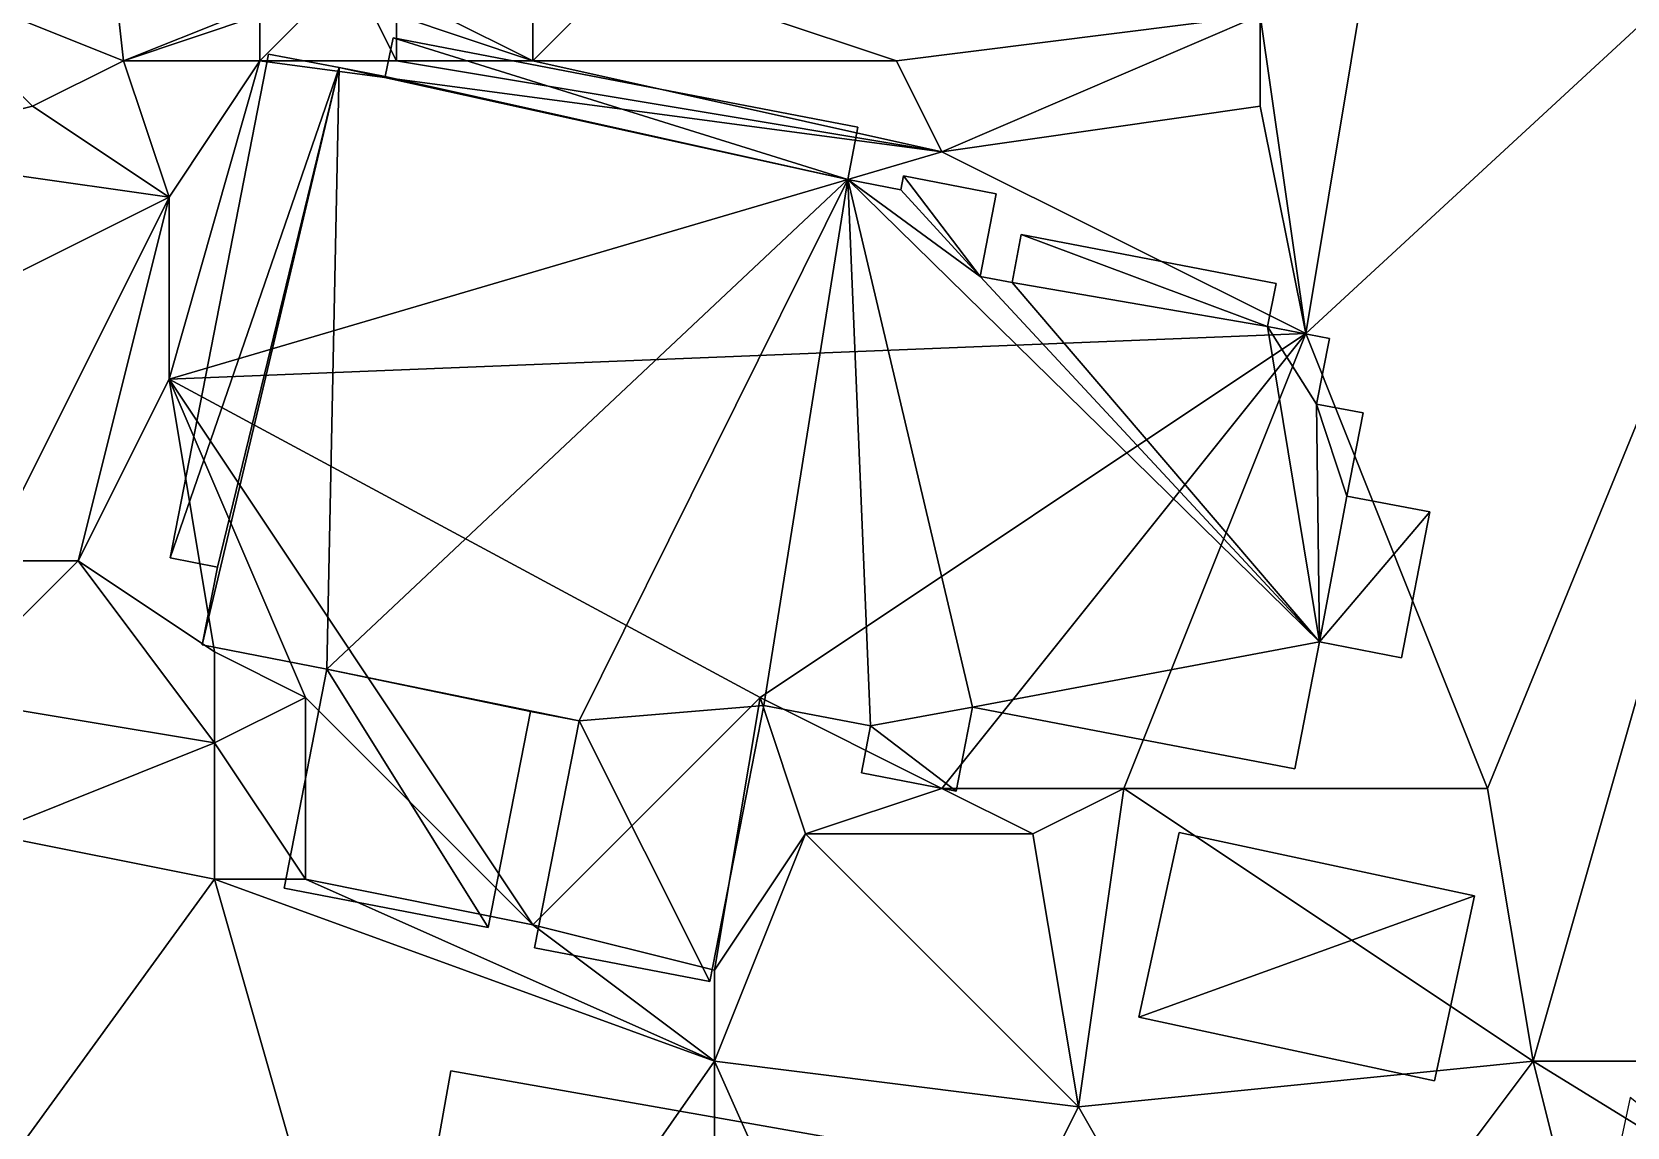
# Model space of a CAD drawing. Header units: metres. Extents: x -1103 to 901, y -902 to 905.
# Drawn here: x 342 to 412.1, y 423.1 to 471.3 of the extents above; entities that cross this region are included whole.
import ezdxf

# ---------------------------------------------------------------- set-up
doc = ezdxf.new("R2010")
doc.units = ezdxf.units.M
for name, color, linetype in [('OSM_BUILDING_FOOTPRINTS', 7, 'CONTINUOUS'), ('OSM_BUILDING_ROOFS', 1, 'CONTINUOUS'), ('OSM_BUILDING_WALLS', 8, 'CONTINUOUS'), ('OSM_ROAD_SURFACE', 9, 'CONTINUOUS'), ('OSM_TERRAIN', 3, 'CONTINUOUS')]:
    doc.layers.add(name, color=color, linetype=linetype)

msp = doc.modelspace()

# ---------------------------------------------------------------- linework, layer by layer
at = {"layer": 'OSM_BUILDING_FOOTPRINTS'}
for points in [[(355.491, 469.696, 12.081), (357.514, 469.309, 12.081), (357.856, 471.012, 12.081), (378.306, 467.075, 12.081), (377.864, 464.775, 12.081), (380.196, 464.321, 12.081), (380.307, 464.93, 12.081), (384.385, 464.145, 12.081), (383.678, 460.517, 12.081), (385.082, 460.252, 12.081), (385.491, 462.364, 12.081), (396.699, 460.207, 12.081), (396.323, 458.316, 12.081), (399.043, 457.785, 12.081), (398.479, 454.899, 12.081), (400.535, 454.512, 12.081), (399.816, 450.851, 12.081), (403.464, 450.155, 12.081), (402.215, 443.741, 12.081), (398.6, 444.437, 12.081), (397.517, 438.853, 12.081), (383.346, 441.573, 12.081), (382.628, 437.879, 12.081), (378.46, 438.687, 12.081), (378.858, 440.744, 12.081), (374.172, 441.651, 12.081), (371.795, 429.508, 12.081), (364.079, 430.99, 12.081), (366.036, 440.976, 12.081), (363.903, 441.385, 12.081), (362.045, 431.875, 12.081), (353.059, 433.611, 12.081), (354.938, 443.243, 12.081), (349.455, 444.305, 12.081), (350.13, 447.733, 12.081), (348.051, 448.131, 12.081), (352.374, 470.294, 12.081), (355.491, 469.696, 12.081)], [(392.432, 436.066, 12.184), (405.432, 433.268, 12.184), (403.663, 425.139, 12.184), (390.664, 427.937, 12.184), (392.432, 436.066, 12.184)], [(360.398, 425.571, 12.597), (376.968, 422.662, 12.597), (373.84, 407.611, 12.597), (375.586, 407.301, 12.597), (374.503, 401.263, 12.597), (372.756, 401.562, 12.597), (370.225, 387.307, 12.597), (343.917, 391.919, 12.597), (345.21, 399.229, 12.597), (347.52, 398.819, 12.597), (347.929, 401.131, 12.597), (360.453, 398.93, 12.597), (363.969, 418.681, 12.597), (359.315, 419.5, 12.597), (360.398, 425.571, 12.597)]]:
    msp.add_polyline3d(points, close=True, dxfattribs=at)
at = {"layer": 'OSM_BUILDING_ROOFS'}
for points in [[(377.864, 464.775, 22.081), (357.856, 471.012, 22.081), (357.514, 469.309, 22.081)], [(377.864, 464.775, 22.081), (378.306, 467.075, 22.081), (357.856, 471.012, 22.081)], [(355.491, 469.696, 22.081), (352.374, 470.294, 22.081), (348.051, 448.131, 22.081)], [(355.491, 469.696, 22.081), (348.051, 448.131, 22.081), (350.13, 447.733, 22.081)], [(355.491, 469.696, 22.081), (350.13, 447.733, 22.081), (349.455, 444.305, 22.081)], [(355.491, 469.696, 22.081), (349.455, 444.305, 22.081), (354.938, 443.243, 22.081)], [(377.864, 464.775, 22.081), (355.491, 469.696, 22.081), (354.938, 443.243, 22.081)], [(377.864, 464.775, 22.081), (357.514, 469.309, 22.081), (355.491, 469.696, 22.081)], [(377.864, 464.775, 22.081), (354.938, 443.243, 22.081), (366.036, 440.976, 22.081)], [(377.864, 464.775, 22.081), (366.036, 440.976, 22.081), (374.172, 441.651, 22.081)], [(377.864, 464.775, 22.081), (374.172, 441.651, 22.081), (378.858, 440.744, 22.081)], [(383.678, 460.517, 22.081), (380.196, 464.321, 22.081), (377.864, 464.775, 22.081)], [(377.864, 464.775, 22.081), (378.858, 440.744, 22.081), (383.346, 441.573, 22.081)], [(377.864, 464.775, 22.081), (383.346, 441.573, 22.081), (398.6, 444.437, 22.081)], [(398.6, 444.437, 22.081), (383.678, 460.517, 22.081), (377.864, 464.775, 22.081)], [(383.678, 460.517, 22.081), (380.307, 464.93, 22.081), (380.196, 464.321, 22.081)], [(383.678, 460.517, 22.081), (384.385, 464.145, 22.081), (380.307, 464.93, 22.081)], [(396.323, 458.316, 22.081), (385.491, 462.364, 22.081), (385.082, 460.252, 22.081)], [(396.323, 458.316, 22.081), (396.699, 460.207, 22.081), (385.491, 462.364, 22.081)], [(398.6, 444.437, 22.081), (385.082, 460.252, 22.081), (383.678, 460.517, 22.081)], [(398.6, 444.437, 22.081), (396.323, 458.316, 22.081), (385.082, 460.252, 22.081)], [(398.479, 454.899, 22.081), (399.043, 457.785, 22.081), (396.323, 458.316, 22.081)], [(398.6, 444.437, 22.081), (398.479, 454.899, 22.081), (396.323, 458.316, 22.081)], [(399.816, 450.851, 22.081), (400.535, 454.512, 22.081), (398.479, 454.899, 22.081)], [(398.6, 444.437, 22.081), (399.816, 450.851, 22.081), (398.479, 454.899, 22.081)], [(398.6, 444.437, 22.081), (403.464, 450.155, 22.081), (399.816, 450.851, 22.081)], [(398.6, 444.437, 22.081), (402.215, 443.741, 22.081), (403.464, 450.155, 22.081)], [(383.346, 441.573, 22.081), (397.517, 438.853, 22.081), (398.6, 444.437, 22.081)], [(354.938, 443.243, 22.081), (353.059, 433.611, 22.081), (362.045, 431.875, 22.081)], [(354.938, 443.243, 22.081), (362.045, 431.875, 22.081), (363.903, 441.385, 22.081)], [(354.938, 443.243, 22.081), (363.903, 441.385, 22.081), (366.036, 440.976, 22.081)], [(366.036, 440.976, 22.081), (371.795, 429.508, 22.081), (374.172, 441.651, 22.081)], [(378.858, 440.744, 22.081), (382.628, 437.879, 22.081), (383.346, 441.573, 22.081)], [(366.036, 440.976, 22.081), (364.079, 430.99, 22.081), (371.795, 429.508, 22.081)], [(378.858, 440.744, 22.081), (378.46, 438.687, 22.081), (382.628, 437.879, 22.081)], [(405.432, 433.268, 22.184), (392.432, 436.066, 22.184), (390.664, 427.937, 22.184)], [(405.432, 433.268, 22.184), (390.664, 427.937, 22.184), (403.663, 425.139, 22.184)], [(376.968, 422.662, 22.597), (360.398, 425.571, 22.597), (359.315, 419.5, 22.597)]]:
    msp.add_3dface(points, dxfattribs=at)
at = {"layer": 'OSM_BUILDING_WALLS'}
for points in [[(357.856, 471.012, 12.081), (357.514, 469.309, 12.081), (357.514, 469.309, 22.081)], [(357.856, 471.012, 12.081), (357.514, 469.309, 22.081), (357.856, 471.012, 22.081)], [(378.306, 467.075, 12.081), (357.856, 471.012, 12.081), (357.856, 471.012, 22.081)], [(378.306, 467.075, 12.081), (357.856, 471.012, 22.081), (378.306, 467.075, 22.081)], [(352.374, 470.294, 12.081), (348.051, 448.131, 12.081), (348.051, 448.131, 22.081)], [(352.374, 470.294, 12.081), (348.051, 448.131, 22.081), (352.374, 470.294, 22.081)], [(355.491, 469.696, 12.081), (352.374, 470.294, 12.081), (352.374, 470.294, 22.081)], [(355.491, 469.696, 12.081), (352.374, 470.294, 22.081), (355.491, 469.696, 22.081)], [(357.514, 469.309, 12.081), (355.491, 469.696, 12.081), (355.491, 469.696, 22.081)], [(357.514, 469.309, 12.081), (355.491, 469.696, 22.081), (357.514, 469.309, 22.081)], [(377.864, 464.775, 12.081), (378.306, 467.075, 12.081), (378.306, 467.075, 22.081)], [(377.864, 464.775, 12.081), (378.306, 467.075, 22.081), (377.864, 464.775, 22.081)], [(380.196, 464.321, 12.081), (377.864, 464.775, 12.081), (377.864, 464.775, 22.081)], [(380.196, 464.321, 12.081), (377.864, 464.775, 22.081), (380.196, 464.321, 22.081)], [(380.307, 464.93, 12.081), (380.196, 464.321, 12.081), (380.196, 464.321, 22.081)], [(380.307, 464.93, 12.081), (380.196, 464.321, 22.081), (380.307, 464.93, 22.081)], [(384.385, 464.145, 12.081), (380.307, 464.93, 12.081), (380.307, 464.93, 22.081)], [(384.385, 464.145, 12.081), (380.307, 464.93, 22.081), (384.385, 464.145, 22.081)], [(383.678, 460.517, 12.081), (384.385, 464.145, 12.081), (384.385, 464.145, 22.081)], [(383.678, 460.517, 12.081), (384.385, 464.145, 22.081), (383.678, 460.517, 22.081)], [(385.491, 462.364, 12.081), (385.082, 460.252, 12.081), (385.082, 460.252, 22.081)], [(385.491, 462.364, 12.081), (385.082, 460.252, 22.081), (385.491, 462.364, 22.081)], [(396.699, 460.207, 12.081), (385.491, 462.364, 12.081), (385.491, 462.364, 22.081)], [(396.699, 460.207, 12.081), (385.491, 462.364, 22.081), (396.699, 460.207, 22.081)], [(385.082, 460.252, 12.081), (383.678, 460.517, 12.081), (383.678, 460.517, 22.081)], [(385.082, 460.252, 12.081), (383.678, 460.517, 22.081), (385.082, 460.252, 22.081)], [(396.323, 458.316, 12.081), (396.699, 460.207, 12.081), (396.699, 460.207, 22.081)], [(396.323, 458.316, 12.081), (396.699, 460.207, 22.081), (396.323, 458.316, 22.081)], [(399.043, 457.785, 12.081), (396.323, 458.316, 12.081), (396.323, 458.316, 22.081)], [(399.043, 457.785, 12.081), (396.323, 458.316, 22.081), (399.043, 457.785, 22.081)], [(398.479, 454.899, 12.081), (399.043, 457.785, 12.081), (399.043, 457.785, 22.081)], [(398.479, 454.899, 12.081), (399.043, 457.785, 22.081), (398.479, 454.899, 22.081)], [(400.535, 454.512, 12.081), (398.479, 454.899, 12.081), (398.479, 454.899, 22.081)], [(400.535, 454.512, 12.081), (398.479, 454.899, 22.081), (400.535, 454.512, 22.081)], [(399.816, 450.851, 12.081), (400.535, 454.512, 12.081), (400.535, 454.512, 22.081)], [(399.816, 450.851, 12.081), (400.535, 454.512, 22.081), (399.816, 450.851, 22.081)], [(403.464, 450.155, 12.081), (399.816, 450.851, 12.081), (399.816, 450.851, 22.081)], [(403.464, 450.155, 12.081), (399.816, 450.851, 22.081), (403.464, 450.155, 22.081)], [(402.215, 443.741, 12.081), (403.464, 450.155, 12.081), (403.464, 450.155, 22.081)], [(402.215, 443.741, 12.081), (403.464, 450.155, 22.081), (402.215, 443.741, 22.081)], [(348.051, 448.131, 12.081), (350.13, 447.733, 12.081), (350.13, 447.733, 22.081)], [(348.051, 448.131, 12.081), (350.13, 447.733, 22.081), (348.051, 448.131, 22.081)], [(350.13, 447.733, 12.081), (349.455, 444.305, 12.081), (349.455, 444.305, 22.081)], [(350.13, 447.733, 12.081), (349.455, 444.305, 22.081), (350.13, 447.733, 22.081)], [(349.455, 444.305, 12.081), (354.938, 443.243, 12.081), (354.938, 443.243, 22.081)], [(349.455, 444.305, 12.081), (354.938, 443.243, 22.081), (349.455, 444.305, 22.081)], [(397.517, 438.853, 12.081), (398.6, 444.437, 12.081), (398.6, 444.437, 22.081)], [(397.517, 438.853, 12.081), (398.6, 444.437, 22.081), (397.517, 438.853, 22.081)], [(398.6, 444.437, 12.081), (402.215, 443.741, 12.081), (402.215, 443.741, 22.081)], [(398.6, 444.437, 12.081), (402.215, 443.741, 22.081), (398.6, 444.437, 22.081)], [(354.938, 443.243, 12.081), (353.059, 433.611, 12.081), (353.059, 433.611, 22.081)], [(354.938, 443.243, 12.081), (353.059, 433.611, 22.081), (354.938, 443.243, 22.081)], [(362.045, 431.875, 12.081), (363.903, 441.385, 12.081), (363.903, 441.385, 22.081)], [(362.045, 431.875, 12.081), (363.903, 441.385, 22.081), (362.045, 431.875, 22.081)], [(363.903, 441.385, 12.081), (366.036, 440.976, 12.081), (366.036, 440.976, 22.081)], [(363.903, 441.385, 12.081), (366.036, 440.976, 22.081), (363.903, 441.385, 22.081)], [(371.795, 429.508, 12.081), (374.172, 441.651, 12.081), (374.172, 441.651, 22.081)], [(371.795, 429.508, 12.081), (374.172, 441.651, 22.081), (371.795, 429.508, 22.081)], [(374.172, 441.651, 12.081), (378.858, 440.744, 12.081), (378.858, 440.744, 22.081)], [(374.172, 441.651, 12.081), (378.858, 440.744, 22.081), (374.172, 441.651, 22.081)], [(382.628, 437.879, 12.081), (383.346, 441.573, 12.081), (383.346, 441.573, 22.081)], [(382.628, 437.879, 12.081), (383.346, 441.573, 22.081), (382.628, 437.879, 22.081)], [(383.346, 441.573, 12.081), (397.517, 438.853, 12.081), (397.517, 438.853, 22.081)], [(383.346, 441.573, 12.081), (397.517, 438.853, 22.081), (383.346, 441.573, 22.081)], [(366.036, 440.976, 12.081), (364.079, 430.99, 12.081), (364.079, 430.99, 22.081)], [(366.036, 440.976, 12.081), (364.079, 430.99, 22.081), (366.036, 440.976, 22.081)], [(378.858, 440.744, 12.081), (378.46, 438.687, 12.081), (378.46, 438.687, 22.081)], [(378.858, 440.744, 12.081), (378.46, 438.687, 22.081), (378.858, 440.744, 22.081)], [(378.46, 438.687, 12.081), (382.628, 437.879, 12.081), (382.628, 437.879, 22.081)], [(378.46, 438.687, 12.081), (382.628, 437.879, 22.081), (378.46, 438.687, 22.081)], [(392.432, 436.066, 12.184), (390.664, 427.937, 12.184), (390.664, 427.937, 22.184)], [(392.432, 436.066, 12.184), (390.664, 427.937, 22.184), (392.432, 436.066, 22.184)], [(405.432, 433.268, 12.184), (392.432, 436.066, 12.184), (392.432, 436.066, 22.184)], [(405.432, 433.268, 12.184), (392.432, 436.066, 22.184), (405.432, 433.268, 22.184)], [(353.059, 433.611, 12.081), (362.045, 431.875, 12.081), (362.045, 431.875, 22.081)], [(353.059, 433.611, 12.081), (362.045, 431.875, 22.081), (353.059, 433.611, 22.081)], [(403.663, 425.139, 12.184), (405.432, 433.268, 12.184), (405.432, 433.268, 22.184)], [(403.663, 425.139, 12.184), (405.432, 433.268, 22.184), (403.663, 425.139, 22.184)], [(364.079, 430.99, 12.081), (371.795, 429.508, 12.081), (371.795, 429.508, 22.081)], [(364.079, 430.99, 12.081), (371.795, 429.508, 22.081), (364.079, 430.99, 22.081)], [(390.664, 427.937, 12.184), (403.663, 425.139, 12.184), (403.663, 425.139, 22.184)], [(390.664, 427.937, 12.184), (403.663, 425.139, 22.184), (390.664, 427.937, 22.184)], [(360.398, 425.571, 12.597), (359.315, 419.5, 12.597), (359.315, 419.5, 22.597)], [(360.398, 425.571, 12.597), (359.315, 419.5, 22.597), (360.398, 425.571, 22.597)], [(376.968, 422.662, 12.597), (360.398, 425.571, 12.597), (360.398, 425.571, 22.597)], [(376.968, 422.662, 12.597), (360.398, 425.571, 22.597), (376.968, 422.662, 22.597)]]:
    msp.add_3dface(points, dxfattribs=at)
at = {"layer": 'OSM_ROAD_SURFACE'}
msp.add_3dface([(415.764, 421.63, 14.372), (412.275, 424.399, 14.217), (411.856, 422.482, 14.306)], dxfattribs=at)
at = {"layer": 'OSM_TERRAIN'}
for points in [[(336, 474, 12.697), (346, 470, 13.137), (344, 488, 10.401)], [(346, 470, 13.137), (356, 474, 12.717), (344, 488, 10.401)], [(396, 472, 12.398), (398, 458, 14.284), (402, 482, 13.153)], [(406, 438, 14), (424, 482, 14.325), (398, 458, 14.284)], [(398, 458, 14.284), (424, 482, 14.325), (402, 482, 13.153)], [(408, 426, 14.067), (424, 482, 14.325), (406, 438, 14)], [(408, 426, 14.067), (420, 426, 14.123), (424, 482, 14.325)], [(342, 468, 13.001), (336, 474, 12.697), (334, 466, 13.314)], [(342, 468, 13.001), (346, 470, 13.137), (336, 474, 12.697)], [(352, 472, 13.644), (356, 474, 12.717), (346, 470, 13.137)], [(352, 470, 14.195), (356, 474, 12.717), (352, 472, 13.644)], [(352, 470, 14.195), (358, 470, 14.285), (356, 474, 12.717)], [(364, 470, 14.237), (364, 474, 12.501), (356, 474, 12.717)], [(358, 470, 14.285), (358, 472, 13.919), (356, 474, 12.717)], [(358, 472, 13.919), (364, 470, 14.237), (356, 474, 12.717)], [(380, 470, 13.33), (368, 474, 12.476), (364, 470, 14.237)], [(364, 470, 14.237), (368, 474, 12.476), (364, 474, 12.501)], [(380, 470, 13.33), (396, 472, 12.398), (368, 474, 12.476)], [(352, 470, 14.195), (352, 472, 13.644), (346, 470, 13.137)], [(358, 470, 14.285), (364, 470, 14.237), (358, 472, 13.919)], [(382, 466, 14.092), (396, 472, 12.398), (380, 470, 13.33)], [(382, 466, 14.092), (396, 468, 13.578), (396, 472, 12.398)], [(396, 468, 13.578), (398, 458, 14.284), (396, 472, 12.398)], [(348, 464, 14.035), (346, 470, 13.137), (342, 468, 13.001)], [(348, 464, 14.035), (352, 470, 14.195), (346, 470, 13.137)], [(348, 464, 14.035), (348, 456, 14.351), (352, 470, 14.195)], [(348, 456, 14.351), (382, 466, 14.092), (352, 470, 14.195)], [(352, 470, 14.195), (382, 466, 14.092), (358, 470, 14.285)], [(382, 466, 14.092), (364, 470, 14.237), (358, 470, 14.285)], [(382, 466, 14.092), (380, 470, 13.33), (364, 470, 14.237)], [(334, 466, 13.314), (348, 464, 14.035), (342, 468, 13.001)], [(382, 466, 14.092), (398, 458, 14.284), (396, 468, 13.578)], [(348, 464, 14.035), (334, 466, 13.314), (332, 456, 13.757)], [(348, 456, 14.351), (398, 458, 14.284), (382, 466, 14.092)], [(340, 448, 14.497), (348, 464, 14.035), (332, 456, 13.757)], [(344, 448, 14.831), (348, 464, 14.035), (340, 448, 14.497)], [(344, 448, 14.831), (348, 456, 14.351), (348, 464, 14.035)], [(374, 442, 14.285), (398, 458, 14.284), (348, 456, 14.351)], [(382, 438, 14.285), (398, 458, 14.284), (374, 442, 14.285)], [(382, 438, 14.285), (390, 438, 14.386), (398, 458, 14.284)], [(406, 438, 14), (398, 458, 14.284), (390, 438, 14.386)], [(350, 444, 14.32), (348, 456, 14.351), (344, 448, 14.831)], [(354, 442, 14.407), (348, 456, 14.351), (350, 444, 14.32)], [(354, 442, 14.407), (364, 432, 14.333), (348, 456, 14.351)], [(364, 432, 14.333), (374, 442, 14.285), (348, 456, 14.351)], [(338, 442, 14.775), (350, 440, 15), (344, 448, 14.831)], [(338, 442, 14.775), (344, 448, 14.831), (340, 448, 14.497)], [(350, 440, 15), (350, 444, 14.32), (344, 448, 14.831)], [(350, 440, 15), (354, 442, 14.407), (350, 444, 14.32)], [(340, 436, 15.278), (350, 440, 15), (338, 442, 14.775)], [(354, 434, 14.285), (354, 442, 14.407), (350, 440, 15)], [(354, 434, 14.285), (364, 432, 14.333), (354, 442, 14.407)], [(372, 430, 14.304), (374, 442, 14.285), (364, 432, 14.333)], [(372, 430, 14.304), (376, 436, 14.8), (374, 442, 14.285)], [(376, 436, 14.8), (382, 438, 14.285), (374, 442, 14.285)], [(340, 436, 15.278), (350, 434, 14.836), (350, 440, 15)], [(350, 434, 14.836), (354, 434, 14.285), (350, 440, 15)], [(376, 436, 14.8), (386, 436, 14.739), (382, 438, 14.285)], [(386, 436, 14.739), (390, 438, 14.386), (382, 438, 14.285)], [(388, 424, 14.606), (390, 438, 14.386), (386, 436, 14.739)], [(388, 424, 14.606), (408, 426, 14.067), (390, 438, 14.386)], [(390, 438, 14.386), (408, 426, 14.067), (406, 438, 14)], [(334, 412, 15.373), (350, 434, 14.836), (340, 436, 15.278)], [(372, 426, 14.816), (376, 436, 14.8), (372, 430, 14.304)], [(372, 426, 14.816), (388, 424, 14.606), (376, 436, 14.8)], [(388, 424, 14.606), (386, 436, 14.739), (376, 436, 14.8)], [(358, 406, 14.364), (350, 434, 14.836), (334, 412, 15.373)], [(358, 406, 14.364), (372, 426, 14.816), (350, 434, 14.836)], [(350, 434, 14.836), (372, 426, 14.816), (354, 434, 14.285)], [(372, 426, 14.816), (364, 432, 14.333), (354, 434, 14.285)], [(372, 426, 14.816), (372, 430, 14.304), (364, 432, 14.333)], [(372, 394, 14.7), (372, 426, 14.816), (358, 406, 14.364)], [(372, 394, 14.7), (380, 408, 14.434), (372, 426, 14.816)], [(380, 408, 14.434), (388, 424, 14.606), (372, 426, 14.816)], [(396, 410, 14.642), (408, 426, 14.067), (388, 424, 14.606)], [(396, 410, 14.642), (414, 402, 15.202), (408, 426, 14.067)], [(414, 402, 15.202), (434, 410, 14.989), (408, 426, 14.067)], [(408, 426, 14.067), (434, 410, 14.989), (420, 426, 14.123)], [(396, 410, 14.642), (388, 424, 14.606), (380, 408, 14.434)]]:
    msp.add_3dface(points, dxfattribs=at)

doc.saveas('drawing.dxf')
